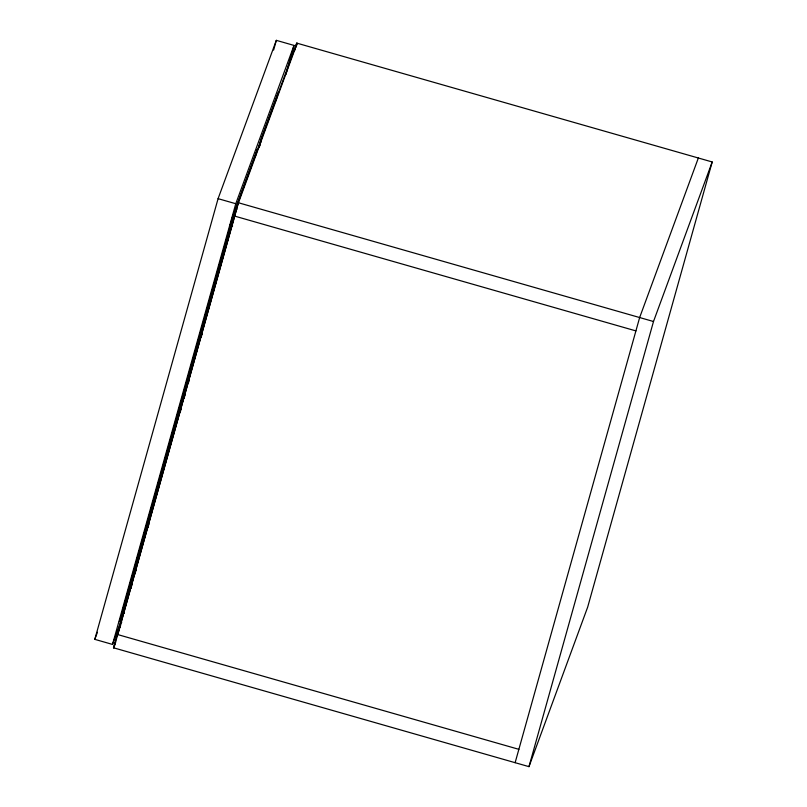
<?xml version="1.0" encoding="UTF-8"?>
<svg xmlns="http://www.w3.org/2000/svg" width="807" height="807" viewBox="0 0 807 807"><rect width="100%" height="100%" fill="white"/><g stroke="black" fill="none" stroke-linecap="round" stroke-linejoin="round"><path stroke-width="1.21" d="M120.757 621.965L112.506 644.42L94.802 639.356L218.082 198.663L276.327 40.35L294.02 45.414L285.87 74.547M273.613 50.064L276.327 40.35M112.506 644.42L235.775 203.727L294.02 45.414M126.487 600.005L119.365 621.501L121.786 622.187M232.608 226.01L230.187 225.324L232.678 216.417L257.282 149.537L255.062 157.446M231.801 220.503L122.15 612.493L232.709 218.041M113.505 647.789L238.015 202.638L296.724 43.104L712.198 161.965L587.678 607.106L528.978 766.65L113.505 647.789L115.673 641.878M235.301 213.532L118.034 633.646M113.958 647.92L238.479 202.779L297.178 43.235L296.159 46.877M130.926 588.434L131.945 584.793M135.001 573.878L136.02 570.236M147.893 527.788L148.912 524.147M180.122 412.569L181.141 408.927M184.188 398.012L185.207 394.371M188.263 383.456L189.282 379.825M201.155 337.366L202.174 333.735M258.865 147.096L261.044 139.308L278.133 92.876L275.903 100.794M259.158 147.025L260.177 143.384M259.229 147.54L261.085 140.932M294.686 50.387L296.724 43.104M515.128 762.686L639.648 317.544L698.348 158.011M528.978 766.65L653.499 321.509L712.198 161.965M232.144 219.282L232.749 217.648M260.52 142.173L261.115 140.539M230.187 225.324L234.494 213.613M235.684 210.375L237.853 204.494M236.895 208.902L234.282 215.994L635.906 330.9M94.802 639.356L97.415 632.264M119.799 620.331L123.239 610.96M120.717 624.971L117.237 634.433L518.861 749.33M238.015 202.638L653.499 321.509M218.082 198.663L235.775 203.727M121.857 612.594L124.278 613.29"/></g></svg>
